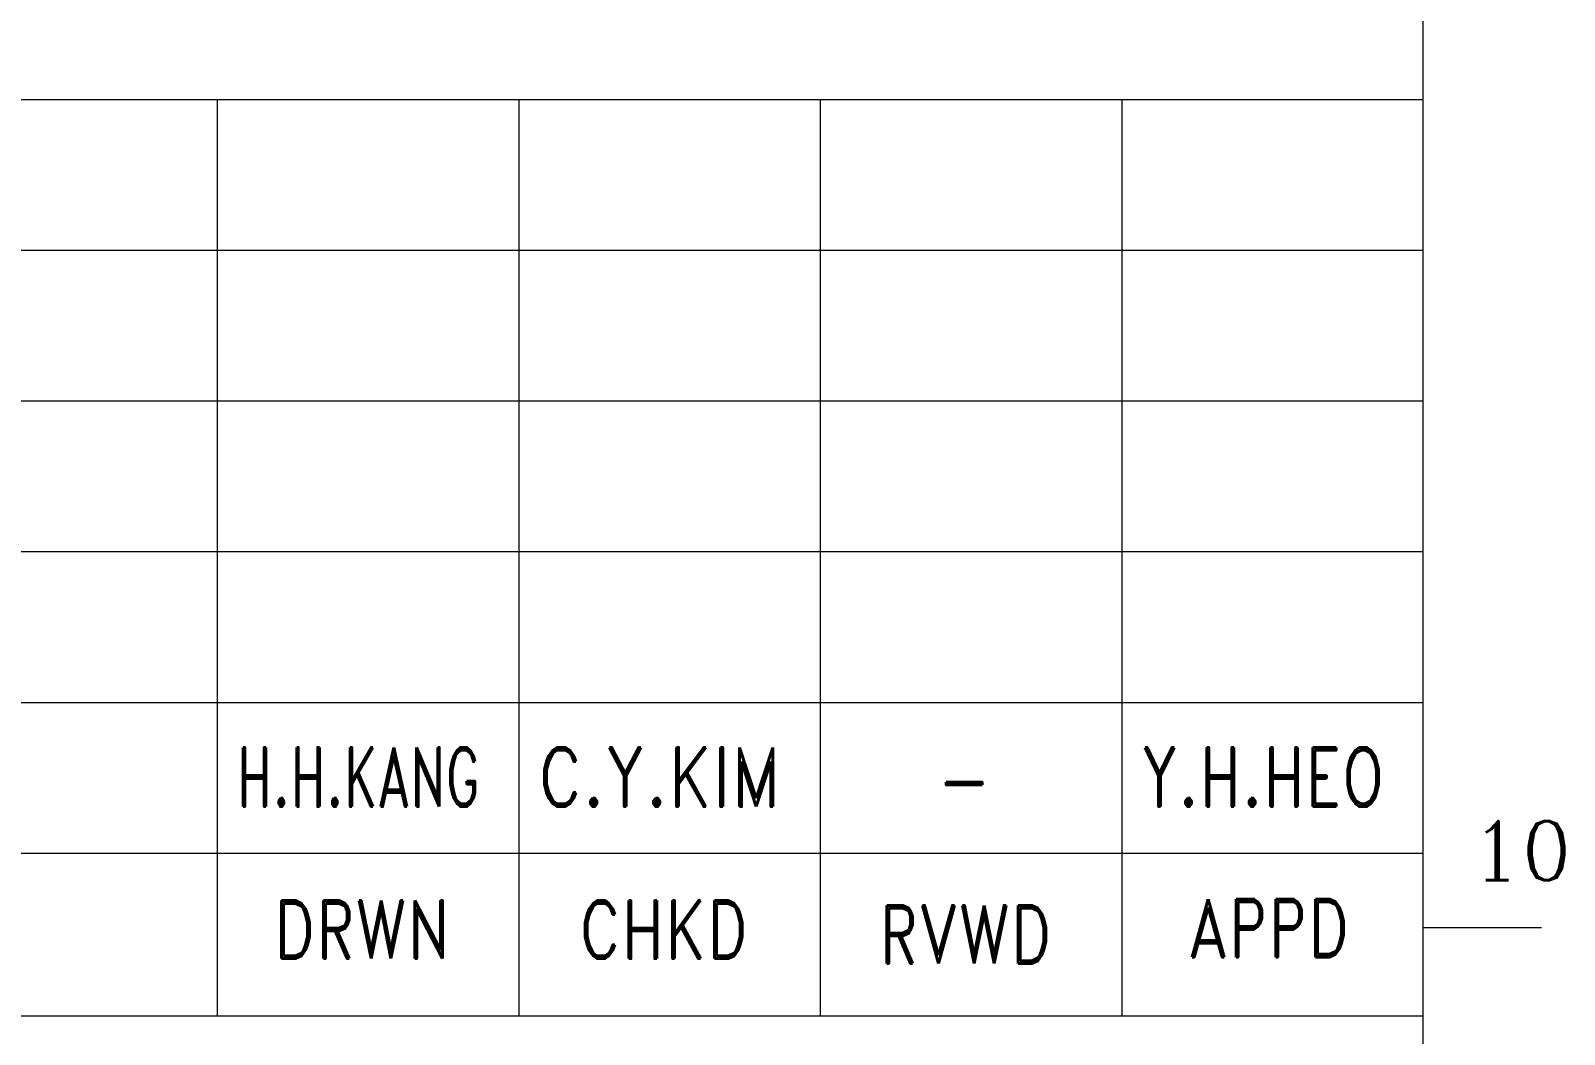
# Model space of a CAD drawing. Header units: millimetres. Extents: x 63700 to 182600, y -289551 to -205451.
# Drawn here: x 117662 to 122336, y -281153 to -278094 of the extents above; entities that cross this region are included whole.
import ezdxf
from ezdxf.enums import TextEntityAlignment as Align

# ---------------------------------------------------------------- set-up
doc = ezdxf.new("R2010")
doc.units = ezdxf.units.MM
doc.header["$LTSCALE"] = 50
doc.layers.add('1', color=7, linetype='Continuous')
doc.layers.add('TAN-TIT', color=30, linetype='Continuous', lineweight=0)
doc.styles.add('COM', font='COMPLEX', dxfattribs={"height": 5})
doc.styles.add('KIM3', font='ROMAND.shx', dxfattribs={"width": 1.25, "height": 3})
doc.styles.add('RD6', font='ROMAND.shx', dxfattribs={"width": 0.83, "height": 6})

# ---------------------------------------------------------------- blocks, each defined once
blk = doc.blocks.new('A$C8e619059')
at = {"layer": 'TAN-TIT'}
blk.add_line((-18.379, 55.845), (-18.379, 0), dxfattribs=at)
blk = doc.blocks.new('BORDER')
at = {"layer": 'TAN-TIT'}
for p, q in [((232823, 3520), (232823, 164680)), ((232823, 44987), (193237, 44987)), ((221796, 44987), (221796, 33818)), ((225472, 44987), (225472, 33818)), ((229148, 44987), (229148, 33818)), ((232823, 43149), (193237, 43149)), ((232823, 41311), (193237, 41311)), ((232823, 39473), (193237, 39473)), ((232823, 37635), (193237, 37635)), ((232823, 35797), (193237, 35797)), ((232823, 34894), (234266, 34894)), ((193237, 33818), (232823, 33818))]:
    blk.add_line(p, q, dxfattribs=at)
at = {"xscale": 200, "yscale": 200, "zscale": 200}
blk.add_blockref('A$C8e619059', (221796, 33818), dxfattribs=at)
at = {"layer": 'TAN-TIT', "style": 'COM'}
blk.add_text('10', height=721, dxfattribs=at).set_placement((233400, 35471))
at = {"layer": 'TAN-TIT', "style": 'RD6', "width": 0.8}
for s, p in [('DRWN', (219887, 34516)), ('CHKD', (223563, 34516)), ('RVWD', (227241, 34457)), ('APPD', (230941, 34535))]:
    blk.add_text(s, height=706.9, dxfattribs=at).set_placement(p, align=Align.CENTER)

msp = doc.modelspace()

# ---------------------------------------------------------------- block references
at = {"layer": '1', "xscale": 0.25, "yscale": 0.25, "zscale": 0.25}
msp.add_blockref('BORDER', (63700.3, -289550.7), dxfattribs=at)

# ---------------------------------------------------------------- texts
at = {"style": 'KIM3'}
for s, width, p, p2 in [('H.H.KANG', 0.587257, (118289.8, -280458.4), (119030.8, -280458.4)), ('C.Y.KIM', 0.770775, (119208.8, -280458.4), (119949.8, -280458.4)), ('Y.H.HEO', 0.701844, (121046.7, -280458.4), (121787.7, -280458.4))]:
    msp.add_text(s, height=180.26, dxfattribs=dict(at, width=width)).set_placement(p, p2, align=Align.FIT)
at = {"style": 'KIM3', "width": 0.83}
msp.add_text('-', height=180.3, dxfattribs=at).set_placement((120507.1, -280469.4), align=Align.CENTER)

doc.saveas('drawing.dxf')
